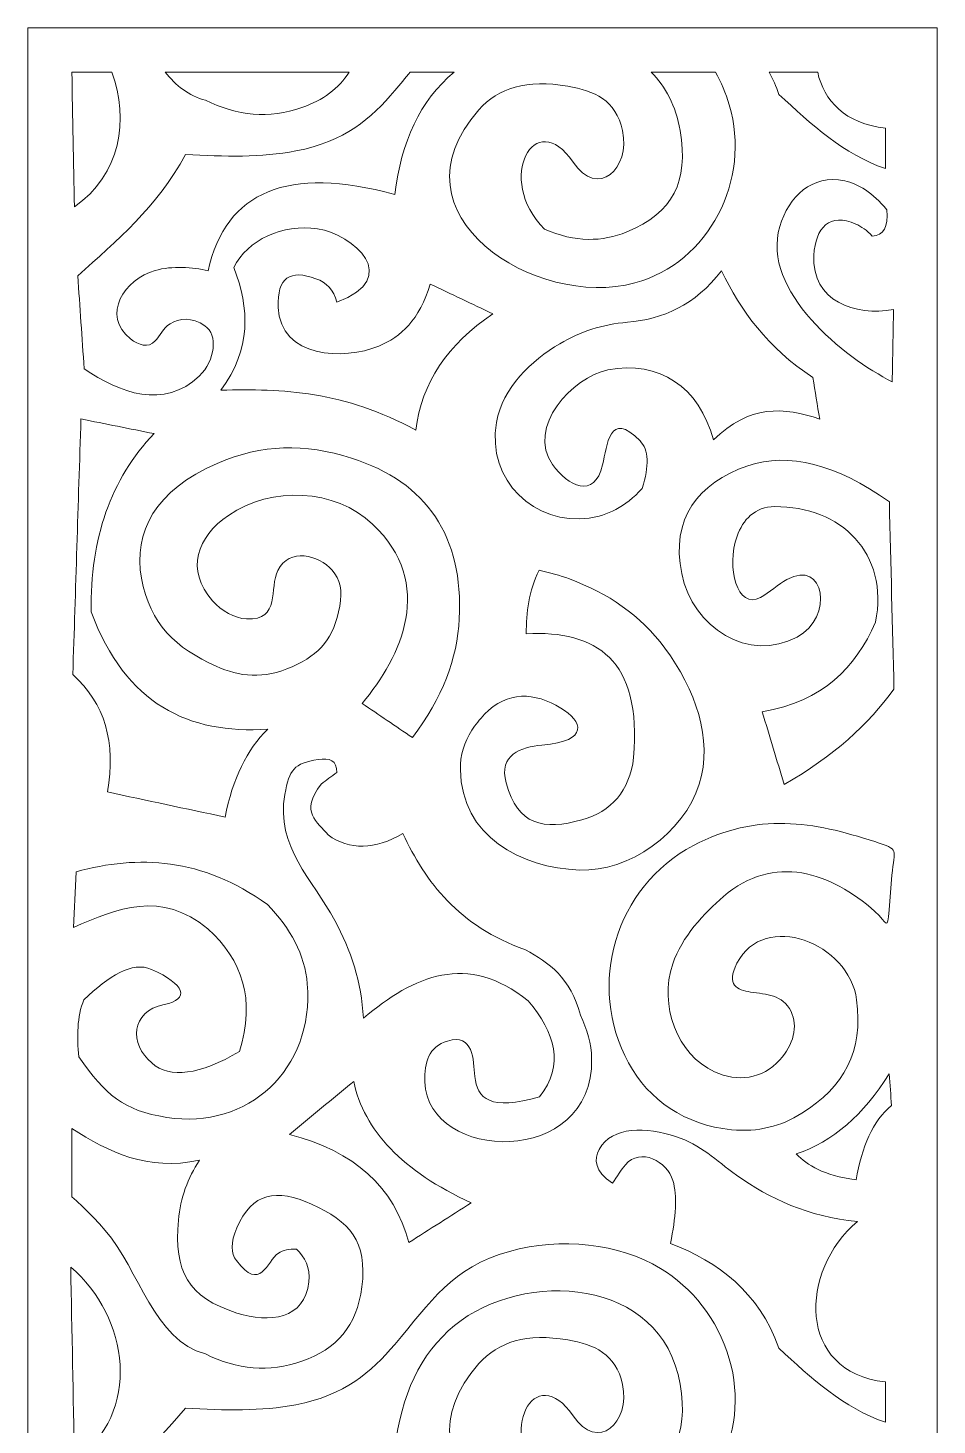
# Model space of a CAD drawing. Header units: centimetres. Extents: x -9.4 to 9.1, y -12.9 to 12.6.
# Drawn here: x 0.29 to 9.07, y -0.86 to 12.63 of the extents above; entities that cross this region are included whole.
import ezdxf

# ---------------------------------------------------------------- set-up
doc = ezdxf.new("R2010")
doc.units = ezdxf.units.CM
doc.header["$MEASUREMENT"] = 0
doc.layers.add('layer 1', color=7, linetype='Continuous')

msp = doc.modelspace()

# ---------------------------------------------------------------- linework, layer by layer
at = {"layer": 'layer 1', "color": 177, "lineweight": 9}
for points, knots in [([(0.29452, 12.63268), (0.29452, 12.63268), (9.07084, 12.63268), (9.07084, 12.63268), (9.07084, 12.63268), (9.07084, 12.63268), (9.07084, -12.94053), (9.07084, -12.94053), (9.07084, -12.94053), (9.07084, -12.94053), (0.29452, -12.94053), (0.29452, -12.94053), (0.29452, -12.94053), (0.29452, -12.94053), (0.29452, 12.63268), (0.29452, 12.63268)], [0, 0, 0, 0, 0.2, 0.2, 0.2, 0.2, 0.4, 0.4, 0.4, 0.4, 0.6, 0.6, 0.6, 0.6, 1, 1, 1, 1]), ([(1.10372, 12.20646), (1.27384, 11.74779), (1.18969, 11.21486), (0.743, 10.90525), (0.743, 10.90525), (0.73476, 11.33899), (0.72651, 11.77273), (0.71827, 12.20646), (0.71827, 12.20646), (0.71827, 12.20646), (1.10372, 12.20646), (1.10372, 12.20646)], [0, 0, 0, 0, 0.25, 0.25, 0.25, 0.25, 0.5, 0.5, 0.5, 0.5, 1, 1, 1, 1]), ([(2.00365, 9.7566), (2.12886, 9.67028), (2.10531, 9.42286), (1.94837, 9.27158), (1.94837, 9.27158), (1.61063, 8.94602), (1.1762, 9.10741), (0.83746, 9.34238), (0.83746, 9.34238), (0.81675, 9.64165), (0.79604, 9.94094), (0.77532, 10.24022), (0.77532, 10.24022), (1.15097, 10.57855), (1.53719, 10.89779), (1.81621, 11.41062), (1.81621, 11.41062), (2.18862, 11.39021), (2.54985, 11.38056), (2.88217, 11.44492), (2.88217, 11.44492), (3.35169, 11.53585), (3.60576, 11.75603), (3.83643, 12.02737), (3.83643, 12.02737), (3.88889, 12.08908), (3.93785, 12.14886), (3.98509, 12.20646), (3.98509, 12.20646), (3.98509, 12.20646), (4.40966, 12.20646), (4.40966, 12.20646), (4.40966, 12.20646), (4.07626, 11.93074), (3.89925, 11.53157), (3.83585, 11.02583), (3.83585, 11.02583), (2.80611, 11.30475), (2.20539, 11.0589), (2.03371, 10.28832), (2.03371, 10.28832), (1.88303, 10.32356), (1.68918, 10.33751), (1.52114, 10.29027), (1.52114, 10.29027), (1.23119, 10.20876), (0.99593, 9.85888), (1.28362, 9.63104), (1.28362, 9.63104), (1.3617, 9.56921), (1.45755, 9.53798), (1.52412, 9.61009), (1.52412, 9.61009), (1.56663, 9.65613), (1.5981, 9.73461), (1.66735, 9.77643), (1.66735, 9.77643), (1.7564, 9.8302), (1.87554, 9.8449), (2.00365, 9.7566)], [0, 0, 0, 0, 0.0625, 0.0625, 0.0625, 0.0625, 0.125, 0.125, 0.125, 0.125, 0.1875, 0.1875, 0.1875, 0.1875, 0.25, 0.25, 0.25, 0.25, 0.3125, 0.3125, 0.3125, 0.3125, 0.375, 0.375, 0.375, 0.375, 0.4375, 0.4375, 0.4375, 0.4375, 0.5, 0.5, 0.5, 0.5, 0.5625, 0.5625, 0.5625, 0.5625, 0.625, 0.625, 0.625, 0.625, 0.6875, 0.6875, 0.6875, 0.6875, 0.75, 0.75, 0.75, 0.75, 0.8125, 0.8125, 0.8125, 0.8125, 0.875, 0.875, 0.875, 0.875, 1, 1, 1, 1]), ([(3.3947, 12.20646), (3.29563, 12.04609), (3.14289, 11.9362), (2.93988, 11.86417), (2.93988, 11.86417), (2.62091, 11.75098), (2.31098, 11.78722), (2.00778, 11.93447), (2.00778, 11.93447), (1.84699, 11.97645), (1.72336, 12.07691), (1.61835, 12.20646), (1.61835, 12.20646), (1.61835, 12.20646), (3.3947, 12.20646), (3.3947, 12.20646)], [0, 0, 0, 0, 0.2, 0.2, 0.2, 0.2, 0.4, 0.4, 0.4, 0.4, 0.6, 0.6, 0.6, 0.6, 1, 1, 1, 1]), ([(6.93271, 12.20646), (6.98685, 12.10907), (7.03163, 12.00322), (7.06531, 11.88917), (7.06531, 11.88917), (7.2791, 11.16522), (6.87164, 10.36666), (6.15307, 10.17073), (6.15307, 10.17073), (5.20186, 9.91138), (3.74825, 10.82513), (4.64701, 11.84127), (4.64701, 11.84127), (4.8338, 12.05245), (5.11271, 12.13856), (5.50516, 12.0705), (5.50516, 12.0705), (5.76208, 12.02595), (5.97112, 11.93768), (6.03444, 11.64145), (6.03444, 11.64145), (6.1135, 11.27159), (5.79448, 10.98181), (5.55659, 11.33715), (5.55659, 11.33715), (5.19262, 11.88081), (4.79772, 11.17918), (5.28067, 10.68914), (5.28067, 10.68914), (5.57974, 10.55999), (5.84029, 10.56601), (6.07479, 10.66343), (6.07479, 10.66343), (6.52516, 10.85052), (6.67374, 11.14293), (6.58986, 11.64303), (6.58986, 11.64303), (6.55018, 11.87966), (6.44984, 12.06599), (6.31091, 12.20646), (6.31091, 12.20646), (6.31091, 12.20646), (6.93271, 12.20646), (6.93271, 12.20646)], [0, 0, 0, 0, 0.08333333, 0.08333333, 0.08333333, 0.08333333, 0.16666667, 0.16666667, 0.16666667, 0.16666667, 0.25, 0.25, 0.25, 0.25, 0.33333333, 0.33333333, 0.33333333, 0.33333333, 0.41666667, 0.41666667, 0.41666667, 0.41666667, 0.5, 0.5, 0.5, 0.5, 0.58333333, 0.58333333, 0.58333333, 0.58333333, 0.66666667, 0.66666667, 0.66666667, 0.66666667, 0.75, 0.75, 0.75, 0.75, 0.83333333, 0.83333333, 0.83333333, 0.83333333, 1, 1, 1, 1]), ([(8.5716, 11.27503), (8.57159, 11.40508), (8.57159, 11.53513), (8.5716, 11.66518), (8.5716, 11.66518), (8.1843, 11.70759), (7.9772, 11.93065), (7.91834, 12.20646), (7.91834, 12.20646), (7.91834, 12.20646), (7.4509, 12.20646), (7.4509, 12.20646), (7.4509, 12.20646), (7.4856, 12.13975), (7.51683, 12.06826), (7.54424, 11.9915), (7.54424, 11.9915), (7.85606, 11.7), (8.17067, 11.41328), (8.5716, 11.27503)], [0, 0, 0, 0, 0.16666667, 0.16666667, 0.16666667, 0.16666667, 0.33333333, 0.33333333, 0.33333333, 0.33333333, 0.5, 0.5, 0.5, 0.5, 0.66666667, 0.66666667, 0.66666667, 0.66666667, 1, 1, 1, 1]), ([(8.65105, 9.91321), (8.64672, 9.68118), (8.6424, 9.44915), (8.63808, 9.21713), (8.63808, 9.21713), (8.17925, 9.44247), (7.36786, 10.09664), (7.55255, 10.71438), (7.55255, 10.71438), (7.63985, 11.00641), (7.86266, 11.22166), (8.17903, 11.15616), (8.17903, 11.15616), (8.31076, 11.12888), (8.44608, 11.04258), (8.58619, 10.877), (8.58619, 10.877), (8.60218, 10.71022), (8.55462, 10.62544), (8.44351, 10.62267), (8.44351, 10.62267), (8.39163, 10.67965), (8.33975, 10.71639), (8.28787, 10.73937), (8.28787, 10.73937), (8.03393, 10.85187), (7.89572, 10.70395), (7.88171, 10.43701), (7.88171, 10.43701), (7.85837, 9.99272), (8.27957, 9.84878), (8.65105, 9.91321)], [0, 0, 0, 0, 0.11111111, 0.11111111, 0.11111111, 0.11111111, 0.22222222, 0.22222222, 0.22222222, 0.22222222, 0.33333333, 0.33333333, 0.33333333, 0.33333333, 0.44444444, 0.44444444, 0.44444444, 0.44444444, 0.55555556, 0.55555556, 0.55555556, 0.55555556, 0.66666667, 0.66666667, 0.66666667, 0.66666667, 0.77777778, 0.77777778, 0.77777778, 0.77777778, 1, 1, 1, 1]), ([(4.03782, 8.74916), (4.09571, 9.20525), (4.34429, 9.57934), (4.78353, 9.87146), (4.78353, 9.87146), (4.58157, 9.96765), (4.37961, 10.06385), (4.17764, 10.16005), (4.17764, 10.16005), (4.07453, 9.81399), (3.8947, 9.64886), (3.68224, 9.56072), (3.68224, 9.56072), (3.3441, 9.42044), (2.73017, 9.44632), (2.71041, 9.93475), (2.71041, 9.93475), (2.6986, 10.22665), (2.82561, 10.30145), (3.07497, 10.21142), (3.07497, 10.21142), (3.17517, 10.17524), (3.24662, 10.10444), (3.27657, 9.98369), (3.27657, 9.98369), (3.91715, 10.2213), (3.43564, 10.63932), (3.09013, 10.69331), (3.09013, 10.69331), (2.75362, 10.74588), (2.41363, 10.58282), (2.28228, 10.32038), (2.28228, 10.32038), (2.43557, 9.9249), (2.44977, 9.52941), (2.158, 9.13395), (2.158, 9.13395), (2.74871, 9.15385), (3.3514, 9.12436), (4.03782, 8.74916)], [0, 0, 0, 0, 0.09090909, 0.09090909, 0.09090909, 0.09090909, 0.18181818, 0.18181818, 0.18181818, 0.18181818, 0.27272727, 0.27272727, 0.27272727, 0.27272727, 0.36363636, 0.36363636, 0.36363636, 0.36363636, 0.45454545, 0.45454545, 0.45454545, 0.45454545, 0.54545455, 0.54545455, 0.54545455, 0.54545455, 0.63636364, 0.63636364, 0.63636364, 0.63636364, 0.72727273, 0.72727273, 0.72727273, 0.72727273, 0.81818182, 0.81818182, 0.81818182, 0.81818182, 1, 1, 1, 1]), ([(7.93764, 8.85571), (7.91603, 8.98956), (7.89441, 9.12342), (7.87279, 9.25729), (7.87279, 9.25729), (7.43574, 9.5455), (7.17353, 9.90137), (6.99076, 10.28802), (6.99076, 10.28802), (6.73319, 9.95678), (6.42262, 9.81812), (6.08148, 9.79097), (6.08148, 9.79097), (5.84312, 9.772), (5.62458, 9.69925), (5.4296, 9.58412), (5.4296, 9.58412), (5.15466, 9.42178), (4.87635, 9.16045), (4.818, 8.82392), (4.818, 8.82392), (4.7202, 8.25992), (5.18947, 7.82764), (5.71313, 7.89975), (5.71313, 7.89975), (5.88392, 7.92327), (6.0547, 8.00442), (6.22547, 8.1864), (6.22547, 8.1864), (6.29388, 8.40671), (6.28688, 8.55957), (6.20446, 8.64497), (6.20446, 8.64497), (5.90649, 8.95375), (5.885, 8.5984), (5.84235, 8.4149), (5.84235, 8.4149), (5.7639, 8.07735), (5.50548, 8.21061), (5.35908, 8.41654), (5.35908, 8.41654), (5.10279, 8.77704), (5.55155, 9.26356), (5.89324, 9.33049), (5.89324, 9.33049), (6.38884, 9.42757), (6.77532, 9.164), (6.91294, 8.65492), (6.91294, 8.65492), (7.25452, 8.99481), (7.59609, 8.97553), (7.93764, 8.85571)], [0, 0, 0, 0, 0.07142857, 0.07142857, 0.07142857, 0.07142857, 0.14285714, 0.14285714, 0.14285714, 0.14285714, 0.21428571, 0.21428571, 0.21428571, 0.21428571, 0.28571429, 0.28571429, 0.28571429, 0.28571429, 0.35714286, 0.35714286, 0.35714286, 0.35714286, 0.42857143, 0.42857143, 0.42857143, 0.42857143, 0.5, 0.5, 0.5, 0.5, 0.57142857, 0.57142857, 0.57142857, 0.57142857, 0.64285714, 0.64285714, 0.64285714, 0.64285714, 0.71428571, 0.71428571, 0.71428571, 0.71428571, 0.78571429, 0.78571429, 0.78571429, 0.78571429, 0.85714286, 0.85714286, 0.85714286, 0.85714286, 1, 1, 1, 1]), ([(0.80616, 8.85737), (1.04144, 8.81015), (1.27672, 8.76294), (1.512, 8.71573), (1.512, 8.71573), (1.0958, 8.27808), (0.8932, 7.70478), (0.90419, 6.99584), (0.90419, 6.99584), (1.23915, 6.09879), (1.84779, 5.81012), (2.60997, 5.86274), (2.60997, 5.86274), (2.40701, 5.66424), (2.26976, 5.38096), (2.19823, 5.01291), (2.19823, 5.01291), (1.81917, 5.09384), (1.44011, 5.17477), (1.06105, 5.25572), (1.06105, 5.25572), (1.14712, 5.73515), (1.03602, 6.11285), (0.72773, 6.38882), (0.72773, 6.38882), (0.75388, 7.21166), (0.78002, 8.03451), (0.80616, 8.85737)], [0, 0, 0, 0, 0.125, 0.125, 0.125, 0.125, 0.25, 0.25, 0.25, 0.25, 0.375, 0.375, 0.375, 0.375, 0.5, 0.5, 0.5, 0.5, 0.625, 0.625, 0.625, 0.625, 0.75, 0.75, 0.75, 0.75, 1, 1, 1, 1]), ([(3.521, 6.11026), (3.68251, 6.0004), (3.84402, 5.89054), (4.00552, 5.78069), (4.00552, 5.78069), (4.29689, 6.16305), (4.43959, 6.5454), (4.45853, 6.92776), (4.45853, 6.92776), (4.49779, 7.72052), (4.14975, 8.24567), (3.41867, 8.47854), (3.41867, 8.47854), (2.96324, 8.62361), (2.55762, 8.61532), (2.12227, 8.42865), (2.12227, 8.42865), (1.52231, 8.17139), (1.30937, 7.76144), (1.39075, 7.31907), (1.39075, 7.31907), (1.4728, 6.87307), (1.72052, 6.64626), (2.11229, 6.46938), (2.11229, 6.46938), (2.3339, 6.36932), (2.57199, 6.34006), (2.84593, 6.46504), (2.84593, 6.46504), (3.12133, 6.59068), (3.24542, 6.7382), (3.30468, 7.05073), (3.30468, 7.05073), (3.3323, 7.19635), (3.30831, 7.31155), (3.23272, 7.3963), (3.23272, 7.3963), (3.09591, 7.54971), (2.81936, 7.61219), (2.70739, 7.39536), (2.70739, 7.39536), (2.62058, 7.22725), (2.73787, 6.90843), (2.40431, 6.92618), (2.40431, 6.92618), (2.28868, 6.93233), (2.16343, 7.0036), (2.07635, 7.10246), (2.07635, 7.10246), (1.81277, 7.40168), (1.92832, 7.7189), (2.22917, 7.92555), (2.22917, 7.92555), (2.6477, 8.21304), (3.25867, 8.18407), (3.62194, 7.84114), (3.62194, 7.84114), (4.2325, 7.26479), (3.89951, 6.5625), (3.521, 6.11026)], [0, 0, 0, 0, 0.0625, 0.0625, 0.0625, 0.0625, 0.125, 0.125, 0.125, 0.125, 0.1875, 0.1875, 0.1875, 0.1875, 0.25, 0.25, 0.25, 0.25, 0.3125, 0.3125, 0.3125, 0.3125, 0.375, 0.375, 0.375, 0.375, 0.4375, 0.4375, 0.4375, 0.4375, 0.5, 0.5, 0.5, 0.5, 0.5625, 0.5625, 0.5625, 0.5625, 0.625, 0.625, 0.625, 0.625, 0.6875, 0.6875, 0.6875, 0.6875, 0.75, 0.75, 0.75, 0.75, 0.8125, 0.8125, 0.8125, 0.8125, 0.875, 0.875, 0.875, 0.875, 1, 1, 1, 1]), ([(7.59515, 5.32804), (7.52452, 5.56209), (7.45387, 5.79615), (7.38323, 6.03022), (7.38323, 6.03022), (7.96947, 6.12717), (8.28454, 6.45735), (8.47633, 6.89354), (8.47633, 6.89354), (8.61081, 7.55827), (8.14446, 8.01622), (7.50297, 8.0111), (7.50297, 8.0111), (7.31252, 8.00958), (7.19659, 7.88334), (7.14029, 7.72594), (7.14029, 7.72594), (7.03282, 7.42545), (7.14268, 7.01141), (7.36625, 7.13471), (7.36625, 7.13471), (7.44915, 7.18043), (7.54073, 7.26346), (7.62044, 7.30711), (7.62044, 7.30711), (7.99231, 7.51072), (8.07241, 6.94135), (7.72028, 6.75186), (7.72028, 6.75186), (7.25233, 6.50003), (6.71305, 6.84142), (6.6055, 7.36618), (6.6055, 7.36618), (6.49781, 7.89162), (6.76213, 8.24011), (7.24328, 8.40403), (7.24328, 8.40403), (7.63822, 8.53859), (8.09386, 8.42263), (8.61018, 8.05616), (8.61018, 8.05616), (8.62504, 7.45374), (8.63992, 6.85133), (8.65479, 6.24893), (8.65479, 6.24893), (8.40941, 5.91017), (8.07058, 5.59896), (7.59515, 5.32804)], [0, 0, 0, 0, 0.07692308, 0.07692308, 0.07692308, 0.07692308, 0.15384615, 0.15384615, 0.15384615, 0.15384615, 0.23076923, 0.23076923, 0.23076923, 0.23076923, 0.30769231, 0.30769231, 0.30769231, 0.30769231, 0.38461538, 0.38461538, 0.38461538, 0.38461538, 0.46153846, 0.46153846, 0.46153846, 0.46153846, 0.53846154, 0.53846154, 0.53846154, 0.53846154, 0.61538462, 0.61538462, 0.61538462, 0.61538462, 0.69230769, 0.69230769, 0.69230769, 0.69230769, 0.76923077, 0.76923077, 0.76923077, 0.76923077, 0.84615385, 0.84615385, 0.84615385, 0.84615385, 1, 1, 1, 1]), ([(5.10527, 6.7838), (5.10319, 6.98859), (5.13192, 7.19337), (5.22844, 7.39817), (5.22844, 7.39817), (5.32985, 7.37262), (5.42961, 7.34781), (5.52347, 7.31242), (5.52347, 7.31242), (5.89254, 7.17323), (6.20442, 6.96824), (6.4427, 6.6454), (6.4427, 6.6454), (6.73436, 6.25026), (6.91209, 5.76566), (6.7751, 5.33169), (6.7751, 5.33169), (6.62548, 4.85773), (6.09808, 4.48208), (5.61845, 4.50141), (5.61845, 4.50141), (5.05357, 4.52418), (4.47946, 4.82513), (4.46871, 5.47241), (4.46871, 5.47241), (4.46642, 5.61053), (4.50543, 5.73473), (4.58003, 5.85155), (4.58003, 5.85155), (4.61394, 5.90464), (4.65521, 5.95623), (4.70329, 6.00689), (4.70329, 6.00689), (4.91979, 6.23505), (5.19017, 6.21864), (5.43832, 6.06631), (5.43832, 6.06631), (5.64522, 5.9393), (5.72446, 5.74801), (5.25707, 5.70783), (5.25707, 5.70783), (5.05111, 5.69012), (4.83862, 5.61508), (4.91012, 5.34429), (4.91012, 5.34429), (5.01939, 4.93045), (5.27553, 4.88548), (5.64102, 4.98595), (5.64102, 4.98595), (5.93226, 5.06602), (6.09923, 5.26632), (6.14194, 5.58685), (6.14194, 5.58685), (6.22164, 6.53918), (5.78159, 6.81519), (5.10527, 6.7838)], [0, 0, 0, 0, 0.06666667, 0.06666667, 0.06666667, 0.06666667, 0.13333333, 0.13333333, 0.13333333, 0.13333333, 0.2, 0.2, 0.2, 0.2, 0.26666667, 0.26666667, 0.26666667, 0.26666667, 0.33333333, 0.33333333, 0.33333333, 0.33333333, 0.4, 0.4, 0.4, 0.4, 0.46666667, 0.46666667, 0.46666667, 0.46666667, 0.53333333, 0.53333333, 0.53333333, 0.53333333, 0.6, 0.6, 0.6, 0.6, 0.66666667, 0.66666667, 0.66666667, 0.66666667, 0.73333333, 0.73333333, 0.73333333, 0.73333333, 0.8, 0.8, 0.8, 0.8, 0.86666667, 0.86666667, 0.86666667, 0.86666667, 1, 1, 1, 1]), ([(4.3443, 2.85058), (4.163, 2.79489), (4.12116, 2.64624), (4.12654, 2.45817), (4.12654, 2.45817), (4.14891, 1.67741), (5.75623, 1.62353), (5.73622, 2.67926), (5.73622, 2.67926), (5.73348, 2.82421), (5.69314, 2.96361), (5.62816, 3.09938), (5.62816, 3.09938), (5.53381, 3.45891), (5.32398, 3.60991), (5.09765, 3.7311), (5.09765, 3.7311), (4.4492, 3.96432), (4.13492, 4.38324), (3.91419, 4.85417), (3.91419, 4.85417), (3.64102, 4.69686), (3.4007, 4.69218), (3.19323, 4.84013), (3.19323, 4.84013), (3.09169, 4.96773), (2.9113, 5.05915), (3.12522, 5.33147), (3.12522, 5.33147), (3.1751, 5.3689), (3.22498, 5.40633), (3.27485, 5.44377), (3.27485, 5.44377), (3.28004, 5.56186), (3.2063, 5.58685), (3.09592, 5.56863), (3.09592, 5.56863), (2.86113, 5.52989), (2.81868, 5.47564), (2.77479, 5.2322), (2.77479, 5.2322), (2.68406, 4.72903), (3.04334, 4.40886), (3.25677, 4.0147), (3.25677, 4.0147), (3.4115, 3.72893), (3.51411, 3.41924), (3.53331, 3.07131), (3.53331, 3.07131), (4.02292, 3.48624), (4.53457, 3.70798), (5.12485, 3.23977), (5.12485, 3.23977), (5.38114, 2.93093), (5.48029, 2.62209), (5.23368, 2.31324), (5.23368, 2.31324), (4.75665, 2.17024), (4.62947, 2.29803), (4.60849, 2.50801), (4.60849, 2.50801), (4.59241, 2.66904), (4.5974, 2.9283), (4.3443, 2.85058)], [0, 0, 0, 0, 0.05882353, 0.05882353, 0.05882353, 0.05882353, 0.11764706, 0.11764706, 0.11764706, 0.11764706, 0.17647059, 0.17647059, 0.17647059, 0.17647059, 0.23529412, 0.23529412, 0.23529412, 0.23529412, 0.29411765, 0.29411765, 0.29411765, 0.29411765, 0.35294118, 0.35294118, 0.35294118, 0.35294118, 0.41176471, 0.41176471, 0.41176471, 0.41176471, 0.47058824, 0.47058824, 0.47058824, 0.47058824, 0.52941176, 0.52941176, 0.52941176, 0.52941176, 0.58823529, 0.58823529, 0.58823529, 0.58823529, 0.64705882, 0.64705882, 0.64705882, 0.64705882, 0.70588235, 0.70588235, 0.70588235, 0.70588235, 0.76470588, 0.76470588, 0.76470588, 0.76470588, 0.82352941, 0.82352941, 0.82352941, 0.82352941, 0.88235294, 0.88235294, 0.88235294, 0.88235294, 1, 1, 1, 1]), ([(8.47002, 4.10195), (8.04979, 4.48132), (7.49497, 4.66468), (7.00788, 4.24604), (7.00788, 4.24604), (6.82453, 4.08846), (6.60584, 3.85543), (6.51877, 3.59482), (6.51877, 3.59482), (6.38501, 3.19452), (6.56194, 2.71762), (6.92172, 2.55406), (6.92172, 2.55406), (7.14053, 2.45458), (7.38256, 2.47983), (7.55374, 2.66909), (7.55374, 2.66909), (7.68282, 2.81183), (7.73272, 2.9956), (7.66167, 3.13468), (7.66167, 3.13468), (7.5761, 3.30221), (7.4264, 3.30044), (7.27111, 3.32359), (7.27111, 3.32359), (7.14059, 3.34305), (7.03092, 3.39), (7.1394, 3.60182), (7.1394, 3.60182), (7.40256, 4.11564), (8.22281, 3.79778), (8.29427, 3.24947), (8.29427, 3.24947), (8.35958, 2.74836), (8.17256, 2.40753), (7.76525, 2.15298), (7.76525, 2.15298), (7.56645, 2.02875), (7.34271, 1.96886), (7.08574, 1.99468), (7.08574, 1.99468), (6.63754, 2.03972), (6.28904, 2.27883), (6.09168, 2.64072), (6.09168, 2.64072), (5.68296, 3.39025), (5.96526, 4.34308), (6.7181, 4.73788), (6.7181, 4.73788), (7.33596, 5.06189), (7.8744, 4.97032), (8.4703, 4.77584), (8.4703, 4.77584), (8.71736, 4.69523), (8.65708, 4.71087), (8.63542, 4.45156), (8.63542, 4.45156), (8.62608, 4.33972), (8.61673, 4.22787), (8.6074, 4.11603), (8.6074, 4.11603), (8.59015, 3.90943), (8.5934, 3.99059), (8.47002, 4.10195)], [0, 0, 0, 0, 0.05882353, 0.05882353, 0.05882353, 0.05882353, 0.11764706, 0.11764706, 0.11764706, 0.11764706, 0.17647059, 0.17647059, 0.17647059, 0.17647059, 0.23529412, 0.23529412, 0.23529412, 0.23529412, 0.29411765, 0.29411765, 0.29411765, 0.29411765, 0.35294118, 0.35294118, 0.35294118, 0.35294118, 0.41176471, 0.41176471, 0.41176471, 0.41176471, 0.47058824, 0.47058824, 0.47058824, 0.47058824, 0.52941176, 0.52941176, 0.52941176, 0.52941176, 0.58823529, 0.58823529, 0.58823529, 0.58823529, 0.64705882, 0.64705882, 0.64705882, 0.64705882, 0.70588235, 0.70588235, 0.70588235, 0.70588235, 0.76470588, 0.76470588, 0.76470588, 0.76470588, 0.82352941, 0.82352941, 0.82352941, 0.82352941, 0.88235294, 0.88235294, 0.88235294, 0.88235294, 1, 1, 1, 1]), ([(0.75911, 4.48493), (1.36212, 4.65016), (1.97403, 4.62228), (2.60554, 4.16953), (2.60554, 4.16953), (2.83077, 3.93819), (2.96775, 3.68522), (2.99107, 3.40302), (2.99107, 3.40302), (3.05922, 2.5782), (2.41811, 1.9913), (1.63628, 2.11375), (1.63628, 2.11375), (1.20903, 2.18068), (1.04863, 2.33033), (0.78458, 2.69769), (0.78458, 2.69769), (0.76936, 2.89275), (0.76488, 3.08412), (0.83551, 3.24963), (0.83551, 3.24963), (1.0741, 3.48013), (1.30219, 3.62371), (1.48683, 3.54212), (1.48683, 3.54212), (1.81051, 3.39911), (1.86413, 3.25511), (1.60886, 3.20276), (1.60886, 3.20276), (1.28239, 3.13582), (1.27389, 2.82298), (1.48896, 2.63879), (1.48896, 2.63879), (1.66779, 2.48564), (1.95085, 2.52279), (2.33813, 2.75025), (2.33813, 2.75025), (2.49374, 3.25392), (2.36158, 3.63529), (2.03251, 3.93299), (2.03251, 3.93299), (1.58067, 4.30774), (1.15671, 4.13576), (0.73364, 3.94613), (0.73364, 3.94613), (0.74214, 4.12572), (0.75063, 4.30533), (0.75911, 4.48493)], [0, 0, 0, 0, 0.07692308, 0.07692308, 0.07692308, 0.07692308, 0.15384615, 0.15384615, 0.15384615, 0.15384615, 0.23076923, 0.23076923, 0.23076923, 0.23076923, 0.30769231, 0.30769231, 0.30769231, 0.30769231, 0.38461538, 0.38461538, 0.38461538, 0.38461538, 0.46153846, 0.46153846, 0.46153846, 0.46153846, 0.53846154, 0.53846154, 0.53846154, 0.53846154, 0.61538462, 0.61538462, 0.61538462, 0.61538462, 0.69230769, 0.69230769, 0.69230769, 0.69230769, 0.76923077, 0.76923077, 0.76923077, 0.76923077, 0.84615385, 0.84615385, 0.84615385, 0.84615385, 1, 1, 1, 1]), ([(3.43902, 2.46065), (3.53954, 1.98822), (3.90608, 1.59423), (4.57419, 1.28915), (4.57419, 1.28915), (4.37318, 1.16103), (4.17216, 1.03289), (3.97113, 0.90476), (3.97113, 0.90476), (3.8301, 1.44083), (3.4458, 1.78863), (2.81823, 1.94812), (2.81823, 1.94812), (3.02516, 2.11896), (3.23209, 2.28981), (3.43902, 2.46065)], [0, 0, 0, 0, 0.2, 0.2, 0.2, 0.2, 0.4, 0.4, 0.4, 0.4, 0.6, 0.6, 0.6, 0.6, 1, 1, 1, 1]), ([(8.60865, 2.53294), (8.61644, 2.43099), (8.62424, 2.32903), (8.63205, 2.22707), (8.63205, 2.22707), (8.44745, 2.0849), (8.34867, 1.82465), (8.28887, 1.51071), (8.28887, 1.51071), (7.96599, 1.55348), (7.82581, 1.65282), (7.71171, 1.76023), (7.71171, 1.76023), (8.06269, 1.87829), (8.36167, 2.13586), (8.60865, 2.53294)], [0, 0, 0, 0, 0.2, 0.2, 0.2, 0.2, 0.4, 0.4, 0.4, 0.4, 0.6, 0.6, 0.6, 0.6, 1, 1, 1, 1]), ([(8.5716, -0.83049), (8.57159, -0.70044), (8.57159, -0.5704), (8.5716, -0.44035), (8.5716, -0.44035), (7.71464, -0.3465), (7.73968, 0.63172), (8.30156, 1.10907), (8.30156, 1.10907), (7.82507, 1.15538), (7.45648, 1.327), (7.13632, 1.55483), (7.13632, 1.55483), (6.93039, 1.70137), (6.79419, 1.84963), (6.54731, 1.92986), (6.54731, 1.92986), (6.27227, 2.01924), (5.93062, 2.03415), (5.80876, 1.80359), (5.80876, 1.80359), (5.75907, 1.70956), (5.76151, 1.59605), (5.93609, 1.47692), (5.93609, 1.47692), (5.9822, 1.54476), (6.02156, 1.60778), (6.06167, 1.65514), (6.06167, 1.65514), (6.20745, 1.82717), (6.46512, 1.69141), (6.5208, 1.50303), (6.5208, 1.50303), (6.56375, 1.35772), (6.54821, 1.14701), (6.49775, 0.89728), (6.49775, 0.89728), (6.95836, 0.71398), (7.3486, 0.43385), (7.54424, -0.11403), (7.54424, -0.11403), (7.85606, -0.40553), (8.17067, -0.69225), (8.5716, -0.83049)], [0, 0, 0, 0, 0.08333333, 0.08333333, 0.08333333, 0.08333333, 0.16666667, 0.16666667, 0.16666667, 0.16666667, 0.25, 0.25, 0.25, 0.25, 0.33333333, 0.33333333, 0.33333333, 0.33333333, 0.41666667, 0.41666667, 0.41666667, 0.41666667, 0.5, 0.5, 0.5, 0.5, 0.58333333, 0.58333333, 0.58333333, 0.58333333, 0.66666667, 0.66666667, 0.66666667, 0.66666667, 0.75, 0.75, 0.75, 0.75, 0.83333333, 0.83333333, 0.83333333, 0.83333333, 1, 1, 1, 1]), ([(0.71939, 2.00574), (1.07448, 1.77803), (1.44802, 1.59224), (1.95077, 1.69981), (1.95077, 1.69981), (1.83765, 1.52805), (1.76612, 1.33677), (1.747, 1.12091), (1.747, 1.12091), (1.70336, 0.62817), (1.8378, 0.37476), (2.31137, 0.22468), (2.31137, 0.22468), (2.6274, 0.12453), (2.96832, 0.16483), (3.00665, 0.52452), (3.00665, 0.52452), (3.02143, 0.66319), (2.97092, 0.76322), (2.8857, 0.84086), (2.8857, 0.84086), (2.81599, 0.84659), (2.75835, 0.83362), (2.7128, 0.80195), (2.7128, 0.80195), (2.59986, 0.72343), (2.5414, 0.42341), (2.30656, 0.73013), (2.30656, 0.73013), (2.25287, 0.80026), (2.24895, 0.9025), (2.31112, 1.04737), (2.31112, 1.04737), (2.45747, 1.38841), (2.69692, 1.42871), (3.03308, 1.27578), (3.03308, 1.27578), (3.39972, 1.10898), (3.57335, 0.91872), (3.5183, 0.4761), (3.5183, 0.4761), (3.47122, 0.09744), (3.27338, -0.12303), (2.93988, -0.24136), (2.93988, -0.24136), (2.62091, -0.35455), (2.31098, -0.31831), (2.00778, -0.17106), (2.00778, -0.17106), (1.51374, -0.04206), (1.3703, 0.63872), (1.04075, 1.02103), (1.04075, 1.02103), (0.9426, 1.13491), (0.83507, 1.24327), (0.71939, 1.34682), (0.71939, 1.34682), (0.7194, 1.56646), (0.7194, 1.7861), (0.71939, 2.00574)], [0, 0, 0, 0, 0.0625, 0.0625, 0.0625, 0.0625, 0.125, 0.125, 0.125, 0.125, 0.1875, 0.1875, 0.1875, 0.1875, 0.25, 0.25, 0.25, 0.25, 0.3125, 0.3125, 0.3125, 0.3125, 0.375, 0.375, 0.375, 0.375, 0.4375, 0.4375, 0.4375, 0.4375, 0.5, 0.5, 0.5, 0.5, 0.5625, 0.5625, 0.5625, 0.5625, 0.625, 0.625, 0.625, 0.625, 0.6875, 0.6875, 0.6875, 0.6875, 0.75, 0.75, 0.75, 0.75, 0.8125, 0.8125, 0.8125, 0.8125, 0.875, 0.875, 0.875, 0.875, 1, 1, 1, 1]), ([(2.00365, -2.34893), (2.12886, -2.43524), (2.10531, -2.68267), (1.94837, -2.83395), (1.94837, -2.83395), (1.61063, -3.15951), (1.1762, -2.99812), (0.83746, -2.76315), (0.83746, -2.76315), (0.81675, -2.46387), (0.79604, -2.16459), (0.77532, -1.86531), (0.77532, -1.86531), (1.12229, -1.47518), (1.46925, -1.08505), (1.81621, -0.69491), (1.81621, -0.69491), (2.18862, -0.71531), (2.54985, -0.72497), (2.88217, -0.66061), (2.88217, -0.66061), (3.35169, -0.56968), (3.60576, -0.3495), (3.83643, -0.07816), (3.83643, -0.07816), (4.1883, 0.33575), (4.38386, 0.66391), (4.94473, 0.81998), (4.94473, 0.81998), (5.43604, 0.95671), (6.00214, 0.89932), (6.40088, 0.65438), (6.40088, 0.65438), (6.70625, 0.4668), (6.95034, 0.17296), (7.06531, -0.21636), (7.06531, -0.21636), (7.2791, -0.94031), (6.87164, -1.73886), (6.15307, -1.9348), (6.15307, -1.9348), (5.20186, -2.19415), (3.74825, -1.28039), (4.64701, -0.26426), (4.64701, -0.26426), (4.8338, -0.05308), (5.11271, 0.03303), (5.50516, -0.03503), (5.50516, -0.03503), (5.76208, -0.07958), (5.97112, -0.16784), (6.03444, -0.46408), (6.03444, -0.46408), (6.1135, -0.83394), (5.79448, -1.12372), (5.55659, -0.76837), (5.55659, -0.76837), (5.19262, -0.22472), (4.79772, -0.92634), (5.28067, -1.41639), (5.28067, -1.41639), (5.57974, -1.54554), (5.84029, -1.53952), (6.07479, -1.4421), (6.07479, -1.4421), (6.52516, -1.25501), (6.67374, -0.9626), (6.58986, -0.4625), (6.58986, -0.4625), (6.41578, 0.57551), (5.07711, 0.64882), (4.41373, 0.10432), (4.41373, 0.10432), (4.07768, -0.17151), (3.89951, -0.57189), (3.83585, -1.0797), (3.83585, -1.0797), (2.80611, -0.80078), (2.20539, -1.04662), (2.03371, -1.81721), (2.03371, -1.81721), (1.88303, -1.78197), (1.68918, -1.76801), (1.52114, -1.81526), (1.52114, -1.81526), (1.23119, -1.89677), (0.99593, -2.24665), (1.28362, -2.47449), (1.28362, -2.47449), (1.3617, -2.53632), (1.45755, -2.56754), (1.52412, -2.49544), (1.52412, -2.49544), (1.56663, -2.4494), (1.5981, -2.37092), (1.66735, -2.3291), (1.66735, -2.3291), (1.7564, -2.27533), (1.87554, -2.26063), (2.00365, -2.34893)], [0, 0, 0, 0, 0.03846154, 0.03846154, 0.03846154, 0.03846154, 0.07692308, 0.07692308, 0.07692308, 0.07692308, 0.11538462, 0.11538462, 0.11538462, 0.11538462, 0.15384615, 0.15384615, 0.15384615, 0.15384615, 0.19230769, 0.19230769, 0.19230769, 0.19230769, 0.23076923, 0.23076923, 0.23076923, 0.23076923, 0.26923077, 0.26923077, 0.26923077, 0.26923077, 0.30769231, 0.30769231, 0.30769231, 0.30769231, 0.34615385, 0.34615385, 0.34615385, 0.34615385, 0.38461538, 0.38461538, 0.38461538, 0.38461538, 0.42307692, 0.42307692, 0.42307692, 0.42307692, 0.46153846, 0.46153846, 0.46153846, 0.46153846, 0.5, 0.5, 0.5, 0.5, 0.53846154, 0.53846154, 0.53846154, 0.53846154, 0.57692308, 0.57692308, 0.57692308, 0.57692308, 0.61538462, 0.61538462, 0.61538462, 0.61538462, 0.65384615, 0.65384615, 0.65384615, 0.65384615, 0.69230769, 0.69230769, 0.69230769, 0.69230769, 0.73076923, 0.73076923, 0.73076923, 0.73076923, 0.76923077, 0.76923077, 0.76923077, 0.76923077, 0.80769231, 0.80769231, 0.80769231, 0.80769231, 0.84615385, 0.84615385, 0.84615385, 0.84615385, 0.88461538, 0.88461538, 0.88461538, 0.88461538, 0.92307692, 0.92307692, 0.92307692, 0.92307692, 1, 1, 1, 1]), ([(0.70752, 0.66679), (1.2732, 0.19162), (1.39929, -0.74538), (0.743, -1.20028), (0.743, -1.20028), (0.73117, -0.57791), (0.71935, 0.04444), (0.70752, 0.66679)], [0, 0, 0, 0, 0.33333333, 0.33333333, 0.33333333, 0.33333333, 1, 1, 1, 1])]:
    msp.add_open_spline(points, degree=3, knots=knots, dxfattribs=at)

doc.saveas('drawing.dxf')
